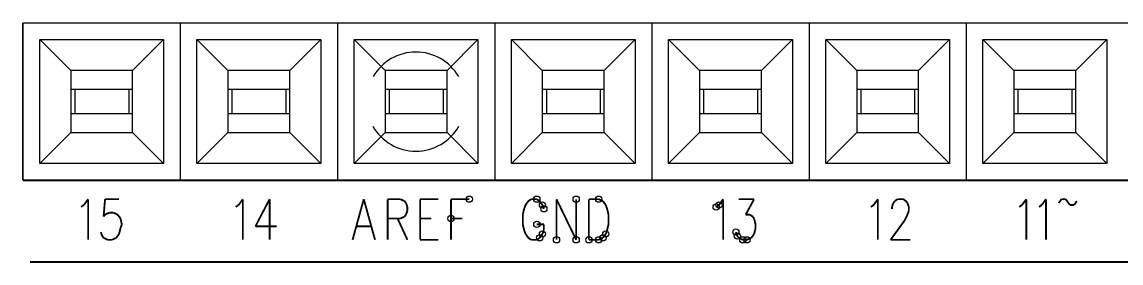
# Model space of a CAD drawing. Header units: millimetres. Extents: x 0 to 297, y 0 to 210.
# Drawn here: x 57.68 to 75.44, y 123.27 to 127.16 of the extents above; entities that cross this region are included whole.
import ezdxf

# ---------------------------------------------------------------- set-up
doc = ezdxf.new("R2010")
doc.units = ezdxf.units.MM
doc.header["$LTSCALE"] = 16.335
doc.layers.add('1', color=7, linetype='CONTINUOUS')

msp = doc.modelspace()

# ---------------------------------------------------------------- linework, layer by layer
at = {"layer": '1', "color": 7, "linetype": 'Continuous'}
for p, q in [((57.697, 124.609), (57.697, 127.149)), ((57.697, 127.149), (83.097, 127.149)), ((60.237, 127.149), (60.237, 124.609)), ((62.777, 127.149), (62.777, 124.609)), ((65.317, 127.149), (65.317, 124.609)), ((67.857, 127.149), (67.857, 124.609)), ((70.397, 127.149), (70.397, 124.609)), ((72.937, 127.149), (72.937, 124.609)), ((57.967, 124.879), (57.967, 126.879)), ((58.467, 126.379), (57.967, 126.879)), ((57.967, 126.879), (59.967, 126.879)), ((59.467, 126.379), (59.967, 126.879)), ((59.967, 126.879), (59.967, 124.879)), ((60.507, 124.879), (60.507, 126.879)), ((61.007, 126.379), (60.507, 126.879)), ((60.507, 126.879), (62.507, 126.879)), ((62.007, 126.379), (62.507, 126.879)), ((62.507, 126.879), (62.507, 124.879)), ((63.047, 124.879), (63.047, 126.879)), ((63.547, 126.379), (63.047, 126.879)), ((63.047, 126.879), (65.047, 126.879)), ((64.547, 126.379), (65.047, 126.879)), ((65.047, 126.879), (65.047, 124.879)), ((65.587, 124.879), (65.587, 126.879)), ((66.087, 126.379), (65.587, 126.879)), ((65.587, 126.879), (67.587, 126.879)), ((67.087, 126.379), (67.587, 126.879)), ((67.587, 126.879), (67.587, 124.879)), ((68.127, 124.879), (68.127, 126.879)), ((68.627, 126.379), (68.127, 126.879)), ((68.127, 126.879), (70.127, 126.879)), ((69.627, 126.379), (70.127, 126.879)), ((70.127, 126.879), (70.127, 124.879)), ((70.667, 124.879), (70.667, 126.879)), ((71.167, 126.379), (70.667, 126.879)), ((70.667, 126.879), (72.667, 126.879)), ((72.167, 126.379), (72.667, 126.879)), ((72.667, 126.879), (72.667, 124.879)), ((73.207, 124.879), (73.207, 126.879)), ((73.707, 126.379), (73.207, 126.879)), ((73.207, 126.879), (75.207, 126.879)), ((74.707, 126.379), (75.207, 126.879)), ((75.207, 126.879), (75.207, 124.879)), ((58.467, 126.379), (58.467, 125.379)), ((59.467, 126.379), (58.467, 126.379)), ((59.467, 125.379), (59.467, 126.379)), ((61.007, 126.379), (61.007, 125.379)), ((62.007, 126.379), (61.007, 126.379)), ((62.007, 125.379), (62.007, 126.379)), ((63.547, 126.379), (63.547, 125.379)), ((64.547, 126.379), (63.547, 126.379)), ((64.547, 125.379), (64.547, 126.379)), ((66.087, 126.379), (66.087, 125.379)), ((67.087, 126.379), (66.087, 126.379)), ((67.087, 125.379), (67.087, 126.379)), ((68.627, 126.379), (68.627, 125.379)), ((69.627, 126.379), (68.627, 126.379)), ((69.627, 125.379), (69.627, 126.379)), ((71.167, 126.379), (71.167, 125.379)), ((72.167, 126.379), (71.167, 126.379)), ((72.167, 125.379), (72.167, 126.379)), ((73.707, 126.379), (73.707, 125.379)), ((74.707, 126.379), (73.707, 126.379)), ((74.707, 125.379), (74.707, 126.379)), ((58.467, 126.079), (59.467, 126.079)), ((58.532, 126.079), (58.532, 125.679)), ((59.403, 126.079), (59.403, 125.679)), ((61.007, 126.079), (62.007, 126.079)), ((61.072, 126.079), (61.072, 125.679)), ((61.943, 126.079), (61.943, 125.679)), ((63.547, 126.079), (64.547, 126.079)), ((63.612, 126.079), (63.612, 125.679)), ((64.483, 126.079), (64.483, 125.679)), ((66.087, 126.079), (67.087, 126.079)), ((66.152, 126.079), (66.152, 125.679)), ((67.023, 126.079), (67.023, 125.679)), ((68.627, 126.079), (69.627, 126.079)), ((68.692, 126.079), (68.692, 125.679)), ((69.563, 126.079), (69.563, 125.679)), ((71.167, 126.079), (72.167, 126.079)), ((71.232, 126.079), (71.232, 125.679)), ((72.103, 126.079), (72.103, 125.679)), ((73.707, 126.079), (74.707, 126.079)), ((73.772, 126.079), (73.772, 125.679)), ((74.643, 126.079), (74.643, 125.679)), ((59.467, 125.679), (58.467, 125.679)), ((62.007, 125.679), (61.007, 125.679)), ((64.547, 125.679), (63.547, 125.679)), ((67.087, 125.679), (66.087, 125.679)), ((69.627, 125.679), (68.627, 125.679)), ((72.167, 125.679), (71.167, 125.679)), ((74.707, 125.679), (73.707, 125.679)), ((58.467, 125.379), (57.967, 124.879)), ((58.467, 125.379), (59.467, 125.379)), ((59.967, 124.879), (59.467, 125.379)), ((61.007, 125.379), (60.507, 124.879)), ((61.007, 125.379), (62.007, 125.379)), ((62.507, 124.879), (62.007, 125.379)), ((63.547, 125.379), (63.047, 124.879)), ((63.547, 125.379), (64.547, 125.379)), ((65.047, 124.879), (64.547, 125.379)), ((66.087, 125.379), (65.587, 124.879)), ((66.087, 125.379), (67.087, 125.379)), ((67.587, 124.879), (67.087, 125.379)), ((68.627, 125.379), (68.127, 124.879)), ((68.627, 125.379), (69.627, 125.379)), ((70.127, 124.879), (69.627, 125.379)), ((71.167, 125.379), (70.667, 124.879)), ((71.167, 125.379), (72.167, 125.379)), ((72.667, 124.879), (72.167, 125.379)), ((73.707, 125.379), (73.207, 124.879)), ((73.707, 125.379), (74.707, 125.379)), ((75.207, 124.879), (74.707, 125.379)), ((59.967, 124.879), (57.967, 124.879)), ((62.507, 124.879), (60.507, 124.879)), ((65.047, 124.879), (63.047, 124.879)), ((67.587, 124.879), (65.587, 124.879)), ((70.127, 124.879), (68.127, 124.879)), ((72.667, 124.879), (70.667, 124.879)), ((75.207, 124.879), (73.207, 124.879)), ((83.097, 124.609), (57.697, 124.609))]:
    msp.add_line(p, q, dxfattribs=at)
at = {"layer": '1', "color": 9, "linetype": 'Continuous', "const_width": 0.0297}
for points in [[(57.694, 124.608), (57.694, 127.148)], [(83.094, 124.608), (57.694, 124.608)], [(58.68, 124.21), (58.748, 124.303)], [(58.748, 124.303), (58.748, 123.647)], [(59.021, 124.303), (58.998, 124.022)], [(59.248, 124.303), (59.021, 124.303)], [(61.18, 124.21), (61.248, 124.303)], [(61.248, 124.303), (61.248, 123.647)], [(61.68, 124.303), (61.452, 123.866)], [(61.68, 124.303), (61.68, 123.647)], [(63.202, 124.303), (63.021, 123.647)], [(63.202, 124.303), (63.384, 123.647)], [(63.589, 124.303), (63.589, 123.647)], [(63.589, 124.303), (63.793, 124.303)], [(63.793, 124.303), (63.861, 124.272)], [(64.112, 124.303), (64.112, 123.647)], [(64.112, 124.303), (64.407, 124.303)], [(64.611, 124.303), (64.611, 123.647)], [(64.611, 124.303), (64.907, 124.303)], [(65.907, 124.303), (65.861, 124.272)], [(65.998, 124.303), (65.907, 124.303)], [(66.043, 124.272), (65.998, 124.303)], [(66.316, 124.303), (66.316, 123.647)], [(66.316, 124.303), (66.634, 123.647)], [(66.634, 124.303), (66.634, 123.647)], [(66.839, 124.303), (66.839, 123.647)], [(66.839, 124.303), (66.998, 124.303)], [(66.998, 124.303), (67.066, 124.272)], [(68.941, 124.21), (69.009, 124.303)], [(69.009, 124.303), (69.009, 123.647)], [(69.259, 124.303), (69.509, 124.303)], [(69.509, 124.303), (69.373, 124.054)], [(71.441, 124.21), (71.509, 124.303)], [(71.509, 124.303), (71.509, 123.647)], [(71.782, 124.272), (71.827, 124.303)], [(71.827, 124.303), (71.918, 124.303)], [(71.918, 124.303), (71.964, 124.272)], [(73.839, 124.21), (73.907, 124.303)], [(73.907, 124.303), (73.907, 123.647)], [(74.157, 124.21), (74.225, 124.303)], [(74.225, 124.303), (74.225, 123.647)], [(74.43, 124.241), (74.475, 124.303)], [(74.475, 124.303), (74.543, 124.303)], [(74.543, 124.303), (74.611, 124.21)], [(58.634, 124.178), (58.68, 124.21)], [(61.134, 124.178), (61.18, 124.21)], [(63.861, 124.272), (63.884, 124.241)], [(63.884, 124.241), (63.907, 124.178)], [(63.907, 124.178), (63.907, 124.116)], [(65.793, 124.147), (65.771, 124.054)], [(65.816, 124.21), (65.793, 124.147)], [(65.861, 124.272), (65.816, 124.21)], [(66.089, 124.21), (66.043, 124.272)], [(66.112, 124.147), (66.089, 124.21)], [(67.066, 124.272), (67.112, 124.21)], [(67.112, 124.21), (67.134, 124.147)], [(67.134, 124.147), (67.157, 124.054)], [(68.896, 124.178), (68.941, 124.21)], [(71.396, 124.178), (71.441, 124.21)], [(71.736, 124.178), (71.759, 124.241)], [(71.736, 124.147), (71.736, 124.178)], [(71.759, 124.241), (71.782, 124.272)], [(71.964, 124.272), (71.987, 124.241)], [(71.987, 124.241), (72.009, 124.178)], [(72.009, 124.178), (72.009, 124.116)], [(73.793, 124.178), (73.839, 124.21)], [(74.112, 124.178), (74.157, 124.21)], [(74.611, 124.21), (74.68, 124.21)], [(74.68, 124.21), (74.725, 124.272)], [(58.998, 124.022), (59.021, 124.054)], [(59.021, 124.054), (59.089, 124.085)], [(59.089, 124.085), (59.157, 124.085)], [(59.157, 124.085), (59.225, 124.054)], [(59.225, 124.054), (59.271, 123.991)], [(59.271, 123.991), (59.293, 123.897)], [(63.793, 123.991), (63.589, 123.991)], [(63.748, 123.991), (63.907, 123.647)], [(63.861, 124.022), (63.793, 123.991)], [(63.884, 124.054), (63.861, 124.022)], [(63.907, 124.116), (63.884, 124.054)], [(64.112, 123.991), (64.293, 123.991)], [(64.611, 123.991), (64.793, 123.991)], [(65.771, 124.054), (65.771, 123.897)], [(67.157, 124.054), (67.157, 123.897)], [(69.373, 124.054), (69.441, 124.054)], [(69.441, 124.054), (69.486, 124.022)], [(69.486, 124.022), (69.509, 123.991)], [(69.509, 123.991), (69.532, 123.897)], [(71.941, 123.96), (71.714, 123.647)], [(71.987, 124.054), (71.941, 123.96)], [(72.009, 124.116), (71.987, 124.054)], [(58.975, 123.71), (58.952, 123.772)], [(59.271, 123.835), (59.248, 123.741)], [(59.293, 123.897), (59.271, 123.835)], [(61.452, 123.866), (61.793, 123.866)], [(63.089, 123.866), (63.316, 123.866)], [(65.771, 123.897), (65.793, 123.804)], [(65.793, 123.804), (65.816, 123.741)], [(65.998, 123.897), (66.112, 123.897)], [(66.089, 123.741), (66.112, 123.804)], [(66.112, 123.804), (66.112, 123.897)], [(67.134, 123.804), (67.112, 123.741)], [(67.157, 123.897), (67.134, 123.804)], [(69.237, 123.71), (69.214, 123.772)], [(69.532, 123.835), (69.509, 123.741)], [(69.532, 123.897), (69.532, 123.835)], [(58.998, 123.679), (58.975, 123.71)], [(59.066, 123.647), (58.998, 123.679)], [(59.134, 123.647), (59.066, 123.647)], [(59.202, 123.679), (59.134, 123.647)], [(59.248, 123.741), (59.202, 123.679)], [(64.112, 123.647), (64.407, 123.647)], [(65.816, 123.741), (65.861, 123.679)], [(65.861, 123.679), (65.907, 123.647)], [(65.907, 123.647), (65.998, 123.647)], [(65.998, 123.647), (66.043, 123.679)], [(66.043, 123.679), (66.089, 123.741)], [(66.998, 123.647), (66.839, 123.647)], [(67.066, 123.679), (66.998, 123.647)], [(67.112, 123.741), (67.066, 123.679)], [(69.259, 123.679), (69.237, 123.71)], [(69.327, 123.647), (69.259, 123.679)], [(69.396, 123.647), (69.327, 123.647)], [(69.464, 123.679), (69.396, 123.647)], [(69.509, 123.741), (69.464, 123.679)], [(71.714, 123.647), (72.032, 123.647)], [(57.809, 123.288), (84.809, 123.288)]]:
    msp.add_lwpolyline(points, dxfattribs=at)
at = {"layer": '1', "color": 7, "linetype": 'Continuous'}
for centre in [(64.907, 124.303), (65.998, 124.303), (66.634, 124.303), (66.998, 124.303), (66.089, 124.21), (66.112, 124.147), (68.896, 124.178), (68.941, 124.21), (64.611, 123.991), (65.998, 123.897), (66.089, 123.741), (67.112, 123.741), (69.214, 123.772), (66.043, 123.679), (66.316, 123.647), (66.634, 123.647), (66.839, 123.647), (66.998, 123.647), (67.066, 123.679), (69.237, 123.71), (69.327, 123.647), (69.396, 123.647)]:
    msp.add_circle(centre, 0.05, dxfattribs=at)
for start, end in [(30.2308, 149.7684), (209.7797, 330.2243)]:
    msp.add_arc((64.044, 125.878), 0.8, start, end, dxfattribs=at)

doc.saveas('drawing.dxf')
